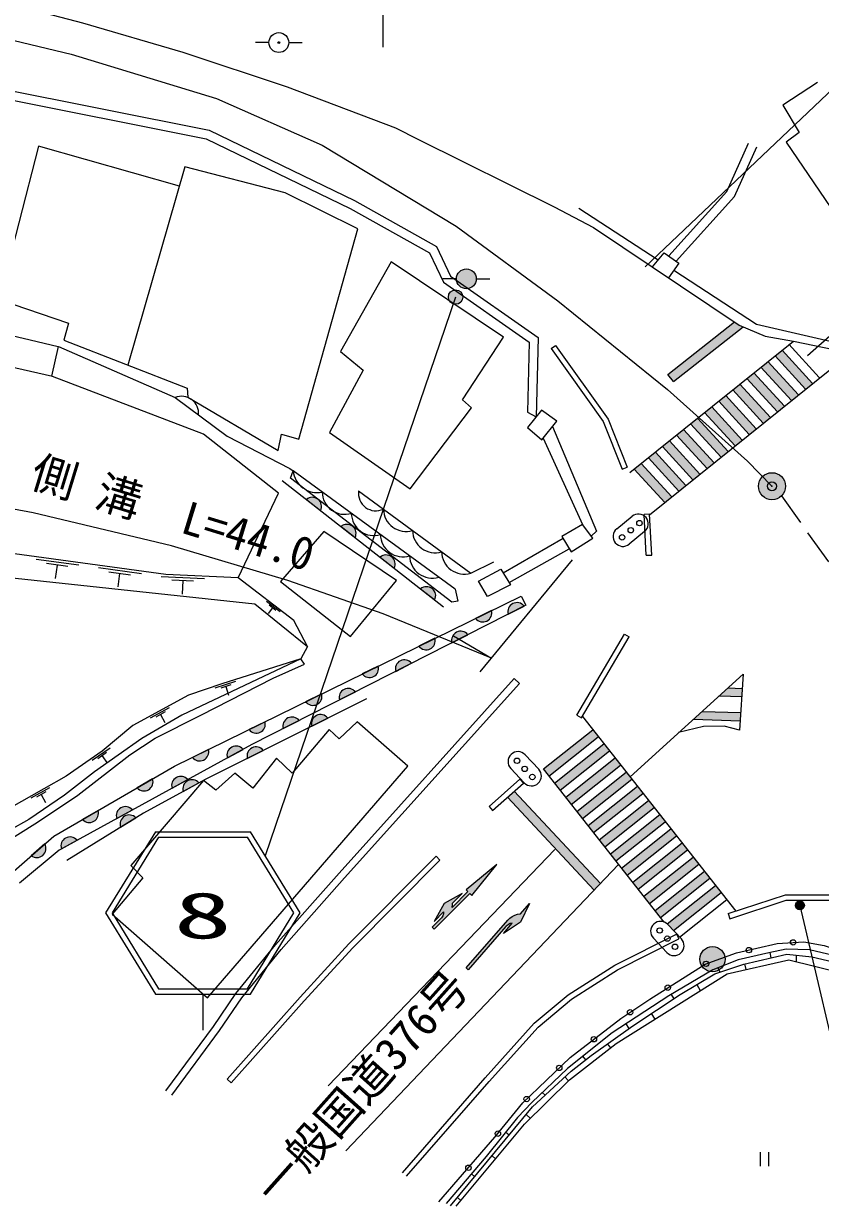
# Model space of a CAD drawing. Units: millimetres at full size, sheet at 1:1000; details may follow other scales. Extents: x 40000 to 680000, y 20000 to 380000.
# Drawn here: x 503228 to 547438, y 258934 to 324316 of the extents above; entities that cross this region are included whole.
import ezdxf
from ezdxf.enums import TextEntityAlignment as Align

# ---------------------------------------------------------------- set-up
doc = ezdxf.new("R2010")
doc.units = ezdxf.units.MM
doc.header["$LTSCALE"] = 1000
doc.header["$PDMODE"] = 32
doc.header["$PDSIZE"] = 500
doc.linetypes.add('CHAIN', pattern=[18.5, 12, -1.5, 3.5, -1.5])
for name, color, linetype, lineweight in [('M-BGD', 7, 'Continuous', 25), ('M-BGD-EXST', 7, 'Continuous', 25), ('M-BMK', 2, 'CHAIN', 13), ('M-BMK-SRVR', 3, 'Continuous', 25), ('M-STR-HTXT', 7, 'Continuous', 13), ('M-STR-STRC', 7, 'Continuous', 25)]:
    doc.layers.add(name, color=color, linetype=linetype, lineweight=lineweight)
doc.layers.add('M-BMK-HTXT', color=7, linetype='Continuous')
doc.layers.add('M-OTRS', color=6, linetype='Continuous')
doc.styles.add('ＭＳ ゴシック', font='')
doc.styles.get('ＭＳ ゴシック').set_extended_font_data('MS Gothic')

msp = doc.modelspace()

# ---------------------------------------------------------------- hatches: boundary and pattern name
at = {"layer": 'M-BGD'}
h = msp.add_hatch(color=256, dxfattribs=at)
edge = h.paths.add_edge_path()
edge.add_ellipse((517392, 323262), major_axis=(-10.7, 48.8), ratio=1, start_angle=-102.31577, end_angle=77.68423, ccw=False)
for points in [[(528345, 310160, -0.41421), (527795, 309610, -0.41421), (527245, 310160, -1)], [(518919, 297920, -0.82183), (519699, 297310)], [(520840, 296417, -0.82183), (521621, 295807)], [(523007, 294723, -0.82183), (523787, 294113)], [(525259, 292962, -0.82183), (526039, 292352)], [(529194, 291764, -0.82183), (528304, 291327)], [(530114, 291557, -0.82183), (530998, 292006)], [(526994, 289972, -0.82183), (527878, 290421)], [(526052, 290222, -0.82183), (525163, 289785)], [(523874, 288386, -0.82183), (524757, 288835)], [(522910, 288680, -0.82183), (522021, 288243)], [(519768, 287138, -0.82183), (518879, 286701)], [(520754, 286800, -0.82183), (521637, 287249)], [(517634, 285215, -0.82183), (518517, 285664)], [(519218, 285350, -0.82183), (520104, 285794)], [(516626, 285595, -0.82183), (515737, 285159)], [(513484, 284053, -0.82183), (512595, 283617)], [(514535, 283587, -0.82183), (515405, 284063)], [(515642, 283559, -0.82183), (516527, 284003)], [(511465, 281907, -0.82183), (512334, 282383)], [(510387, 282427, -0.82183), (509530, 281930)], [(512087, 281725, -0.82183), (512957, 282200)], [(507358, 280674, -0.82183), (506500, 280177)], [(508395, 280227, -0.82183), (509264, 280703)], [(508615, 279742, -0.82183), (509459, 280262)], [(505324, 278547, -0.82183), (506194, 279023)], [(504403, 278817, -0.82183), (503656, 278166)], [(542151, 272424, -0.41421), (541451, 271724, -0.41421), (540751, 272424, -1)]]:
    msp.add_hatch(color=256, dxfattribs=at).paths.add_polyline_path(points)
at = {"layer": 'M-BGD-EXST'}
msp.add_hatch(color=256, dxfattribs=at).paths.add_polyline_path([(546515, 275529, -1), (546076, 275290, -0.41421), (546176, 275629, -0.41421)])
at = {"layer": 'M-BMK-SRVR'}
msp.add_hatch(color=256, dxfattribs=at).paths.add_polyline_path([(545500, 298657), (545499, 298686), (545497, 298716), (545494, 298745), (545490, 298774), (545485, 298803), (545479, 298832), (545472, 298860), (545463, 298889), (545453, 298916), (545443, 298944), (545431, 298971), (545418, 298997), (545404, 299023), (545389, 299049), (545373, 299074), (545356, 299098), (545339, 299121), (545320, 299144), (545300, 299166), (545280, 299187), (545259, 299208), (545237, 299227), (545214, 299246), (545191, 299264), (545166, 299280), (545142, 299296), (545116, 299311), (545090, 299325), (545064, 299338), (545037, 299350), (545009, 299361), (544981, 299370), (544953, 299379), (544925, 299386), (544896, 299392), (544867, 299398), (544838, 299402), (544809, 299405), (544779, 299406), (544750, 299407), (544720, 299406), (544691, 299405), (544662, 299402), (544632, 299398), (544603, 299392), (544575, 299386), (544546, 299379), (544518, 299370), (544490, 299361), (544463, 299350), (544436, 299338), (544409, 299325), (544383, 299311), (544358, 299296), (544333, 299280), (544309, 299264), (544285, 299246), (544263, 299227), (544241, 299208), (544219, 299187), (544199, 299166), (544179, 299144), (544161, 299121), (544143, 299098), (544126, 299074), (544110, 299049), (544095, 299023), (544081, 298997), (544069, 298971), (544057, 298944), (544046, 298916), (544036, 298889), (544028, 298860), (544020, 298832), (544014, 298803), (544009, 298774), (544005, 298745), (544002, 298716), (544000, 298686), (544000, 298657), (544000, 298627), (544002, 298598), (544005, 298569), (544009, 298540), (544014, 298511), (544020, 298482), (544028, 298453), (544036, 298425), (544046, 298397), (544057, 298370), (544069, 298343), (544081, 298316), (544095, 298290), (544110, 298265), (544126, 298240), (544143, 298216), (544161, 298193), (544179, 298170), (544199, 298148), (544219, 298127), (544241, 298106), (544263, 298087), (544285, 298068), (544309, 298050), (544333, 298033), (544358, 298017), (544383, 298002), (544409, 297989), (544436, 297976), (544463, 297964), (544490, 297953), (544518, 297944), (544546, 297935), (544575, 297928), (544603, 297921), (544632, 297916), (544662, 297912), (544691, 297909), (544720, 297907), (544750, 297907), (544779, 297907), (544809, 297909), (544838, 297912), (544867, 297916), (544896, 297921), (544925, 297928), (544953, 297935), (544981, 297944), (545009, 297953), (545037, 297964), (545064, 297976), (545090, 297989), (545116, 298002), (545142, 298017), (545166, 298033), (545191, 298050), (545214, 298068), (545237, 298087), (545259, 298106), (545280, 298127), (545300, 298148), (545320, 298170), (545339, 298193), (545356, 298216), (545373, 298240), (545389, 298265), (545404, 298290), (545418, 298316), (545431, 298343), (545443, 298370), (545453, 298397), (545463, 298425), (545472, 298453), (545479, 298482), (545485, 298511), (545490, 298540), (545494, 298569), (545497, 298598), (545499, 298627)])
at = {"layer": 'M-STR-STRC'}
for points in [[(526861, 308936, -1), (527535, 309365, -1)], [(543144, 307503), (542933, 307595), (542673, 307769), (538973, 304851), (539282, 304459)], [(545310, 306196), (544920, 305882), (546613, 304035), (547003, 304349)], [(544529, 305568), (544139, 305254), (545832, 303407), (546222, 303721)], [(543748, 304940), (543358, 304626), (545051, 302779), (545441, 303093)], [(542967, 304312), (542577, 303998), (544270, 302151), (544660, 302465)], [(542186, 303684), (541796, 303370), (543489, 301524), (543879, 301837)], [(541405, 303056), (541015, 302742), (542708, 300896), (543098, 301210)], [(540624, 302428), (540234, 302114), (541927, 300268), (542317, 300582)], [(539843, 301800), (539453, 301486), (541146, 299640), (541536, 299954)], [(539062, 301172), (538672, 300858), (540365, 299012), (540755, 299326)], [(538281, 300544), (537891, 300231), (539584, 298384), (539974, 298698)], [(537500, 299917), (537110, 299603), (538803, 297756), (539193, 298070)], [(543106, 287427), (542305, 287454), (541826, 287019), (543077, 286978)], [(543017, 286080), (540868, 286151), (540389, 285716), (542987, 285630)], [(535115, 284761), (534805, 285153), (532065, 282976), (532375, 282583)], [(535734, 283976), (535424, 284369), (532684, 282191), (532994, 281798)], [(536354, 283191), (536044, 283584), (533304, 281406), (533614, 281013)], [(536973, 282406), (536664, 282799), (533924, 280621), (534233, 280228)], [(537593, 281621), (537283, 282014), (534543, 279836), (534853, 279444)], [(530453, 281739), (530081, 281405), (534883, 276255), (535229, 276618)], [(538213, 280836), (537903, 281229), (535163, 279051), (535473, 278659)], [(538832, 280051), (538522, 280444), (535782, 278266), (536092, 277874)], [(539142, 279659), (536402, 277481), (536712, 277089), (539452, 279266)], [(540072, 278482), (539762, 278874), (537022, 276696), (537331, 276304)], [(540691, 277697), (540381, 278089), (537641, 275911), (537951, 275519)], [(527775, 276279), (527880, 276173), (527001, 275297), (527026, 275451), (527031, 275538), (527561, 276068), (526570, 275504), (526002, 274517), (526534, 275045), (526518, 274932), (526481, 274824), (526420, 274727), (526373, 274674), (525895, 274198), (526001, 274092), (527986, 276067), (528092, 275960), (529493, 277671)], [(541311, 276912), (541001, 277304), (538261, 275126), (538571, 274734)], [(541930, 276127), (541621, 276519), (538933, 274383, -0.02232), (538968, 274349), (539279, 274020)], [(530340, 274417), (529848, 273851), (530797, 274484), (531293, 275511), (530801, 274945), (530781, 274943), (530625, 274917), (530477, 274869), (530338, 274796), (530210, 274706), (530099, 274596), (527784, 271936), (527897, 271837), (529981, 274233), (530032, 274283), (530124, 274350), (530229, 274395)]]:
    msp.add_hatch(color=256, dxfattribs=at).paths.add_polyline_path(points)

# ---------------------------------------------------------------- linework, layer by layer
at = {"layer": 'M-BGD'}
for p, q in [((516842, 323262), (516092, 323262)), ((517942, 323262), (518692, 323262)), ((534030, 314076), (538440, 311214)), ((527245, 310160), (526495, 310160)), ((528345, 310160), (529095, 310160)), ((532491, 306286), (532735, 306460)), ((531189, 302756), (531664, 302502)), ((532063, 301321), (534237, 296541)), ((527176, 292950), (518180, 299508)), ((536441, 299606), (536719, 299717)), ((517573, 298973), (526519, 291976)), ((521813, 298400), (528035, 293837)), ((518919, 297920), (519699, 297310)), ((537952, 297103), (537653, 297087)), ((537778, 294825), (537653, 297087)), ((538077, 294841), (537952, 297103)), ((520840, 296417), (521621, 295807)), ((529832, 293861), (533156, 295767)), ((530164, 293322), (533501, 295187)), ((506298, 294271), (503920, 294594)), ((505684, 294203), (504495, 294365)), ((505089, 294284), (504988, 293541)), ((523007, 294723), (523787, 294113)), ((528035, 293837), (529315, 294464)), ((537778, 294825), (538077, 294841)), ((509766, 293799), (507388, 294123)), ((509152, 293731), (507963, 293893)), ((508557, 293812), (508456, 293069)), ((513264, 293511), (510867, 293628)), ((512658, 293390), (511459, 293449)), ((512059, 293420), (512022, 292671)), ((525259, 292962), (526039, 292352)), ((517472, 291685), (516709, 292267)), ((517042, 291913), (516800, 291595)), ((517233, 291767), (516851, 292058)), ((529194, 291764), (528304, 291327)), ((530114, 291557), (530998, 292006)), ((526994, 289972), (527878, 290421)), ((533932, 285954), (536574, 290456)), ((534191, 285802), (536832, 290304)), ((536574, 290456), (536832, 290304)), ((526052, 290222), (525163, 289785)), ((522910, 288680), (522021, 288243)), ((523874, 288386), (524757, 288835)), ((514992, 287826), (513848, 287463)), ((530748, 287719), (530451, 287987)), ((514736, 287640), (514164, 287459)), ((514450, 287549), (514601, 287072)), ((519768, 287138), (518879, 286701)), ((520754, 286800), (521637, 287249)), ((511304, 286367), (510253, 285789)), ((511090, 286135), (510564, 285846)), ((510827, 285990), (511067, 285552)), ((519218, 285350), (520104, 285794)), ((533932, 285954), (534191, 285802)), ((516626, 285595), (515737, 285159)), ((517634, 285215), (518517, 285664)), ((508025, 284132), (507038, 283449)), ((507835, 283879), (507341, 283537)), ((513484, 284053), (512595, 283617)), ((514535, 283587), (515405, 284063)), ((515642, 283559), (516527, 284003)), ((507588, 283708), (507873, 283297)), ((504674, 281937), (503629, 281347)), ((510387, 282427), (509530, 281930)), ((511465, 281907), (512334, 282383)), ((512087, 281725), (512957, 282200)), ((529052, 280887), (530756, 282412)), ((529253, 280664), (530956, 282189)), ((530756, 282412), (530956, 282189)), ((504462, 281702), (503939, 281407)), ((504201, 281555), (504447, 281119)), ((507358, 280674), (506500, 280177)), ((508395, 280227), (509264, 280703)), ((529052, 280887), (529253, 280664)), ((508615, 279742), (509459, 280262)), ((504403, 278817), (503656, 278166)), ((505324, 278547), (506194, 279023)), ((526116, 278136), (526329, 277924)), ((542321, 274954), (542414, 274669)), ((539450, 273820), (539585, 273552)), ((544627, 272791), (544689, 272495)), ((546099, 272644), (546089, 272291)), ((543232, 272162), (543303, 271854)), ((541755, 271955), (541853, 271703)), ((540575, 271014), (540772, 270683)), ((539157, 270462), (539296, 270230)), ((538053, 269409), (538254, 269099)), ((536639, 268831), (536806, 268574)), ((535609, 267722), (535786, 267499)), ((534238, 267037), (534399, 266835)), ((514525, 265763), (514749, 265563)), ((533265, 265891), (533464, 265684)), ((532007, 265036), (532162, 264875)), ((531117, 263813), (531341, 263599)), ((529980, 262831), (530175, 262675)), ((544089, 261721), (544089, 260938)), ((544555, 261721), (544555, 260938)), ((529218, 261520), (529420, 261359)), ((528074, 260514), (528256, 260358)), ((527299, 259203), (527491, 259037))]:
    msp.add_line(p, q, dxfattribs=at)
for points in [[(473394, 327195), (478661, 327504), (484700, 327742), (489400, 327668), (494485, 327046), (499975, 326074), (506495, 324353), (512064, 322722), (517857, 320803), (523865, 318525), (525134, 317883), (532674, 314150), (534840, 313015), (542933, 307595), (544363, 306978), (545939, 306701), (548185, 306246), (550477, 305970), (552963, 305889), (562572, 313397), (563146, 313675), (564013, 313929)], [(497319, 322547), (501726, 320753), (513527, 318397), (521587, 314496), (526140, 311950), (526919, 310300), (531779, 306905), (531664, 302502)], [(497130, 322084), (501582, 320272), (513367, 317919), (521356, 314052), (525756, 311592), (526523, 309966), (531273, 306648), (531189, 302756)], [(547282, 321055), (545345, 319790), (546254, 318269), (545543, 317736), (549239, 312303), (553094, 314950), (552123, 316659)], [(511871, 315302), (504058, 317513), (501857, 309006), (505712, 307693), (505456, 306756), (512298, 304102), (512349, 303589), (517357, 300635), (517546, 301546), (518508, 301271), (521774, 312940), (517751, 314933), (512181, 316376), (509009, 305378)], [(539019, 311430), (542249, 315000), (543445, 317680)], [(539431, 311141), (542674, 314723), (543902, 317476)], [(563635, 314239), (562926, 314041), (562249, 313703), (552840, 306238), (549173, 306401), (543893, 307621), (539296, 310619)], [(538115, 310822), (538766, 311607), (539585, 311033), (539016, 310218)], [(501146, 305572), (501324, 307312), (505155, 306407), (504782, 304752)], [(505172, 306403), (511638, 303574), (514516, 301425), (517999, 299639), (518180, 299508)], [(532491, 306286), (535387, 302237), (536441, 299606)], [(532735, 306460), (535653, 302382), (536719, 299717)], [(515135, 293569), (517368, 298269), (513209, 301535), (504830, 304741), (501146, 305572), (498505, 304637)], [(532576, 301960), (535007, 296171), (534724, 295882)], [(527176, 292950), (527325, 292281), (526981, 292227), (518032, 299095), (518180, 299508)], [(518990, 289758), (518227, 291210), (515135, 293569), (511124, 293766), (494725, 295997)], [(494661, 294417), (516057, 292134), (518990, 289758), (518620, 289079), (512012, 285963), (509789, 284667), (507165, 282816), (505498, 281520), (503522, 280163), (501391, 278990)], [(502682, 277315), (504899, 279251), (511603, 283130), (530827, 292565), (531100, 292058), (515894, 284331), (505201, 278479), (503007, 276639)], [(518620, 289079), (514235, 287691), (512383, 287074), (509295, 285377), (507597, 283958), (505590, 282569), (500619, 279761)], [(501656, 278572), (503994, 280031), (506242, 281529), (509132, 283760), (510537, 284681), (513071, 285961), (517085, 288005), (518812, 288786), (518620, 289079)], [(511127, 265123), (513764, 268698), (515009, 270523), (517209, 273219), (520738, 277202), (530451, 287987)], [(511449, 264886), (514090, 268466), (515330, 270284), (517514, 272960), (521036, 276935), (530748, 287719)], [(522249, 286868), (513300, 282387), (509878, 280520), (505630, 277906)], [(514525, 265763), (518577, 270309), (521276, 273270), (526116, 278136)], [(514749, 265563), (518800, 270109), (521493, 273063), (526329, 277924)], [(542321, 274954), (545492, 275990), (548542, 275990), (551616, 274894), (554087, 273328), (555413, 272340)], [(542414, 274669), (545539, 275690), (548490, 275690), (551484, 274623), (553917, 273081), (555234, 272100)], [(524252, 260583), (528838, 265843), (531561, 268874), (533444, 270443), (536037, 272098), (539450, 273820)], [(524478, 260386), (529063, 265644), (531770, 268658), (533622, 270200), (536186, 271837), (539585, 273552)], [(526275, 258963), (529383, 262553), (530926, 264462), (533551, 266970), (536360, 269133), (537971, 270215), (541034, 272147), (542783, 272768), (545040, 273298), (546510, 273393), (547642, 273183), (549322, 272607), (550036, 272423)], [(558579, 265320), (556215, 267489), (554338, 269262), (551826, 271158), (550279, 271994), (548481, 272551), (546831, 272949), (545545, 272983), (544567, 272778), (542871, 272392), (541468, 271843), (539033, 270387), (535878, 268337), (533397, 266369), (531428, 264482), (530631, 263648), (528901, 261476), (526670, 258883)], [(526921, 258747), (531465, 264234), (533611, 266209), (534711, 267083), (537026, 268731), (539658, 270469), (541581, 271612), (543196, 272154), (545567, 272695), (546970, 272560), (549319, 271995), (549963, 271792), (551476, 270957), (553082, 269804), (554528, 268461), (558367, 264962)], [(527235, 258729), (531016, 263280), (533509, 265728), (536113, 267753), (542258, 271618), (545678, 272392), (548614, 271671), (549887, 271325), (553026, 269257), (555819, 266788), (557967, 264770)]]:
    msp.add_lwpolyline(points, dxfattribs=at)
for points in [[(523627, 311093), (520819, 306127), (522061, 305102), (520207, 301629), (524671, 298517), (528074, 302997), (527588, 303447), (529856, 306919)], [(531961, 302866), (531183, 301913), (531988, 301228), (532818, 302261)], [(533096, 295869), (533602, 295016), (534806, 295771), (534237, 296541)], [(519888, 296138), (517489, 293372), (521364, 290329), (523917, 293434)], [(528971, 292535), (528471, 293382), (529714, 294052), (530243, 293195)], [(513429, 270272), (524549, 283137), (521735, 285593), (520744, 284642), (520189, 285157), (518128, 282741), (517256, 283573), (515948, 281909), (514957, 282741), (513887, 281790), (513211, 282338), (509175, 277619), (509841, 276936), (508145, 274924)]]:
    msp.add_lwpolyline(points, close=True, dxfattribs=at)
for centre, radius in [((517392, 323262), 550), ((517392, 323262), 50), ((527795, 310160), 550), ((545923, 273355), 150), ((541451, 272424), 700), ((543468, 272929), 150), ((541090, 272167), 150), ((538970, 270845), 150), ((536876, 269479), 150), ((534871, 267987), 150), ((532948, 266395), 150), ((531141, 264668), 150), ((529542, 262749), 150), ((527912, 260853), 150)]:
    msp.add_circle(centre, radius, dxfattribs=at)
for centre, radius, start, end in [((512001, 302704), 942, 353.82523, 112.66552), ((519524, 299655), 1353, 186.25825, 281.5668), ((521046, 298347), 1250, 180.78242, 287.04263), ((522780, 298269), 976, 172.23911, 295.25029), ((519249, 297538), 505, 333.14539, 130.80358), ((522662, 297169), 1250, 180.78242, 287.04263), ((524447, 297399), 1250, 180.61459, 286.8748), ((521170, 296035), 505, 333.14539, 130.80358), ((526059, 296216), 1250, 180.61459, 286.8748), ((524278, 295991), 1250, 180.78242, 287.04263), ((527672, 295034), 1250, 180.61459, 286.8748), ((523337, 294341), 505, 333.14539, 130.80358), ((525894, 294812), 1250, 180.78242, 287.04263), ((525589, 292580), 505, 333.14539, 130.80358), ((528706, 291633), 505, 217.31345, 14.97164), ((530600, 291695), 505, 38.1101, 195.76829), ((527480, 290109), 505, 38.1101, 195.76829), ((525564, 290091), 505, 217.31345, 14.97164), ((524360, 288523), 505, 38.1101, 195.76829), ((522422, 288549), 505, 217.31345, 14.97164), ((519280, 287007), 505, 217.31345, 14.97164), ((521240, 286938), 505, 38.1101, 195.76829), ((518120, 285352), 505, 38.1101, 195.76829), ((519705, 285485), 505, 37.77072, 195.42891), ((516138, 285465), 505, 217.31345, 14.97164), ((512996, 283923), 505, 217.31345, 14.97164), ((515017, 283739), 505, 39.85884, 197.51703), ((516128, 283694), 505, 37.77072, 195.42891), ((511947, 282059), 505, 39.85884, 197.51703), ((509910, 282263), 505, 221.22781, 18.886), ((512569, 281876), 505, 39.78806, 197.44626), ((506880, 280510), 505, 221.22781, 18.886), ((508876, 280379), 505, 39.85884, 197.51703), ((509088, 279919), 505, 42.77584, 200.43403), ((505806, 278699), 505, 39.85884, 197.51703), ((503965, 278565), 505, 232.28437, 29.94256)]:
    msp.add_arc(centre, radius, start, end, dxfattribs=at)
at = {"layer": 'M-BGD-EXST'}
msp.add_circle((546296, 275409), 250, dxfattribs=at)
at = {"layer": 'M-BMK'}
msp.add_lwpolyline([(356341, 289028), (445883, 318716), (451083, 320229), (452447, 320721), (458300, 322256), (464848, 323733), (474455, 325168), (481999, 325849), (487499, 325849), (492418, 325394), (498008, 324485), (505871, 322623), (513931, 320166), (519794, 317577), (527237, 313071), (532862, 308938), (538945, 304030), (543390, 300046), (544750, 298657)], dxfattribs=at)
at = {"layer": 'M-BMK-SRVR'}
msp.add_circle((544750, 298657), 750, dxfattribs=at)
at = {"layer": 'M-OTRS'}
msp.add_point((544750, 298657), dxfattribs=at)
at = {"layer": 'M-STR-HTXT'}
for p, q in [((537720, 310828), (551175, 323595)), ((546723, 305909), (558264, 316084)), ((527198, 309150), (516637, 278157)), ((528557, 288353), (533686, 294571)), ((527075, 290367), (529188, 289117)), ((546296, 275409), (549110, 263390))]:
    msp.add_line(p, q, dxfattribs=at)
msp.add_lwpolyline([(529188, 289117), (523187, 291585), (517886, 293419), (511434, 295342), (503770, 297180), (496613, 298509)], dxfattribs=at)
at = {"layer": 'M-STR-STRC'}
for p, q in [((523152, 325007), (523152, 323007)), ((538973, 304851), (542673, 307769)), ((539282, 304459), (543144, 307503)), ((536872, 299412), (545939, 306701)), ((537954, 297074), (549209, 306123)), ((547003, 304349), (545310, 306196)), ((547372, 304687), (545679, 306534)), ((546222, 303721), (544529, 305568)), ((546613, 304035), (544920, 305882)), ((539282, 304459), (538973, 304851)), ((545441, 303093), (543748, 304940)), ((545832, 303407), (544139, 305254)), ((544660, 302465), (542967, 304312)), ((545051, 302779), (543358, 304626)), ((543879, 301837), (542186, 303684)), ((544270, 302151), (542577, 303998)), ((542708, 300896), (541015, 302742)), ((543098, 301210), (541405, 303056)), ((543489, 301524), (541796, 303370)), ((541927, 300268), (540234, 302114)), ((542317, 300582), (540624, 302428)), ((541146, 299640), (539453, 301486)), ((541536, 299954), (539843, 301800)), ((540365, 299012), (538672, 300858)), ((540755, 299326), (539062, 301172)), ((539584, 298384), (537891, 300231)), ((539974, 298698), (538281, 300544)), ((538803, 297756), (537110, 299603)), ((539193, 298070), (537500, 299917)), ((545274, 298120), (546327, 296640)), ((536135, 296295), (536987, 296991)), ((537683, 296139), (536831, 295443)), ((546729, 296075), (547879, 294457)), ((543106, 287427), (542305, 287454)), ((543077, 286978), (541826, 287019)), ((534235, 285876), (542746, 275093)), ((543017, 286080), (540868, 286151)), ((542987, 285630), (540389, 285716)), ((532375, 282583), (535115, 284761)), ((531055, 283764), (531809, 282963)), ((532684, 282191), (535424, 284369)), ((532994, 281798), (535734, 283976)), ((533304, 281406), (536044, 283584)), ((533614, 281013), (536354, 283191)), ((531009, 282209), (530254, 283009)), ((533924, 280621), (536664, 282799)), ((534233, 280228), (536973, 282406)), ((534543, 279836), (537283, 282014)), ((530081, 281405), (534883, 276255)), ((530453, 281739), (535229, 276618)), ((534853, 279444), (537593, 281621)), ((535163, 279051), (537903, 281229)), ((535473, 278659), (538213, 280836)), ((535782, 278266), (538522, 280444)), ((536092, 277874), (538832, 280051)), ((510547, 279489), (507783, 274989)), ((510714, 279189), (508135, 274989)), ((510547, 279489), (515819, 279489)), ((510714, 279189), (515651, 279189)), ((518231, 274989), (515651, 279189)), ((518583, 274989), (515819, 279489)), ((536402, 277481), (539142, 279659)), ((536712, 277089), (539452, 279266)), ((537022, 276696), (539762, 278874)), ((520121, 265401), (532708, 278502)), ((537331, 276304), (540072, 278482)), ((537641, 275911), (540381, 278089)), ((521111, 261795), (536243, 277683)), ((529493, 277671), (527775, 276279)), ((528092, 275960), (529493, 277671)), ((537951, 275519), (540691, 277697)), ((538261, 275126), (541001, 277304)), ((538571, 274734), (541311, 276912)), ((526001, 274092), (527986, 276067)), ((527561, 276068), (526570, 275504)), ((527880, 276173), (527001, 275297)), ((527031, 275538), (527561, 276068)), ((527775, 276279), (527880, 276173)), ((527986, 276067), (528092, 275960)), ((538933, 274383), (541621, 276519)), ((539279, 274020), (541930, 276127)), ((526570, 275504), (526002, 274517)), ((527001, 275297), (527026, 275451)), ((527026, 275451), (527031, 275538)), ((531293, 275511), (530797, 274484)), ((530801, 274945), (531293, 275511)), ((539623, 273655), (542240, 275734)), ((507783, 274989), (510547, 270489)), ((508135, 274989), (510714, 270789)), ((515651, 270789), (518231, 274989)), ((515819, 270489), (518583, 274989)), ((526373, 274674), (525895, 274198)), ((526002, 274517), (526534, 275045)), ((526420, 274727), (526373, 274674)), ((526481, 274824), (526420, 274727)), ((526518, 274932), (526481, 274824)), ((526534, 275045), (526518, 274932)), ((530099, 274596), (530210, 274706)), ((530210, 274706), (530338, 274796)), ((530338, 274796), (530477, 274869)), ((530477, 274869), (530625, 274917)), ((530625, 274917), (530781, 274943)), ((530781, 274943), (530801, 274945)), ((525895, 274198), (526001, 274092)), ((527784, 271936), (530099, 274596)), ((529981, 274233), (527897, 271837)), ((530797, 274484), (529848, 273851)), ((529848, 273851), (530340, 274417)), ((530032, 274283), (529981, 274233)), ((530124, 274350), (530032, 274283)), ((530229, 274395), (530124, 274350)), ((530340, 274417), (530229, 274395)), ((538968, 274349), (539723, 273549)), ((538923, 272794), (538168, 273595)), ((527897, 271837), (527784, 271936)), ((510714, 270789), (515651, 270789)), ((510547, 270489), (515819, 270489)), ((513183, 270489), (513183, 268489))]:
    msp.add_line(p, q, dxfattribs=at)
for points in [[(536876, 282530), (543160, 288229), (542953, 285119), (542103, 285341), (540956, 285329), (539563, 284997)], [(538768, 274485), (532065, 282976), (534805, 285153)]]:
    msp.add_lwpolyline(points, dxfattribs=at)
for centre, radius in [((527198, 309150), 400), ((536916, 296215), 150), ((537396, 296608), 150), ((536436, 295823), 150), ((530605, 283430), 150), ((531030, 282979), 150), ((531456, 282528), 150), ((538519, 274016), 150), ((538944, 273565), 150), ((539370, 273113), 150)]:
    msp.add_circle(centre, radius, dxfattribs=at)
for centre, start, end in [((537335, 296565), 39.24035, 129.24035), ((537335, 296565), 309.24035, 39.24035), ((536483, 295869), 129.24035, 219.24035), ((536483, 295869), 219.24035, 309.24035), ((530655, 283386), 133.31229, 223.31229), ((530655, 283386), 43.31229, 133.31229), ((531409, 282586), 313.31229, 43.31229), ((531409, 282586), 223.31229, 313.31229), ((538568, 273972), 133.31229, 223.31229), ((538568, 273972), 43.31229, 133.31229), ((539323, 273172), 313.31229, 43.31229), ((539323, 273172), 223.31229, 313.31229)]:
    msp.add_arc(centre, 550, start, end, dxfattribs=at)

# ---------------------------------------------------------------- texts
at = {"layer": 'M-BMK-HTXT', "style": 'ＭＳ ゴシック'}
msp.add_text('至 徳山     一般国道376号', height=1833, rotation=48.253, dxfattribs=at).set_placement((507677, 247106), align=Align.BOTTOM_LEFT)
at = {"layer": 'M-STR-HTXT', "style": 'ＭＳ ゴシック'}
msp.add_text('側 溝  L=44.0', height=1833, rotation=342.982, dxfattribs=at).set_placement((511087, 295770), align=Align.BOTTOM_CENTER)
at = {"layer": 'M-STR-STRC', "style": 'ＭＳ ゴシック', "width": 1.85}
msp.add_text('8', height=2566, dxfattribs=at).set_placement((511558, 272802), align=Align.BOTTOM_LEFT)

doc.saveas('drawing.dxf')
